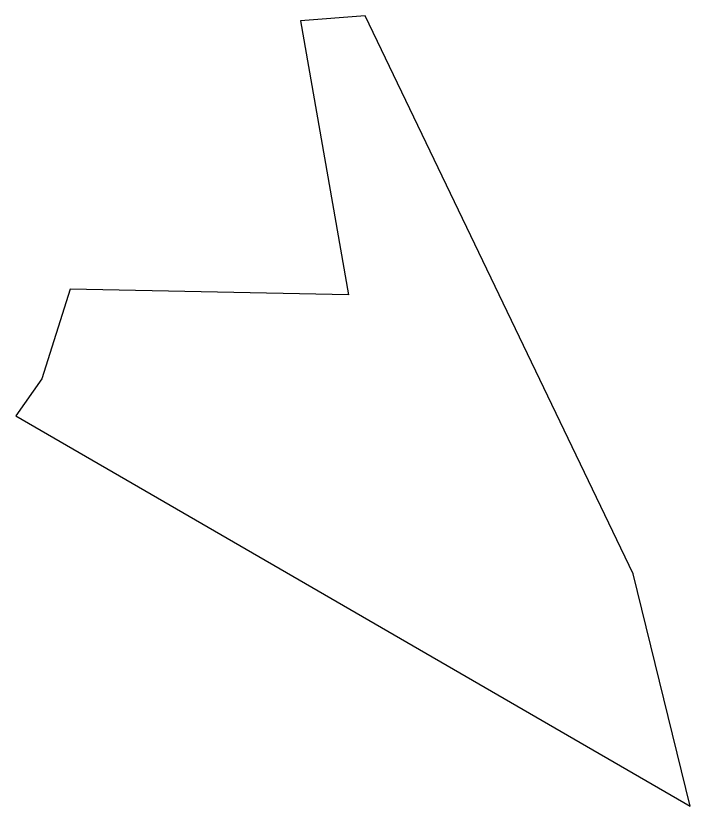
# Model space of a CAD drawing. Header units: millimetres. Extents: x 1888 to 2040, y 1705 to 1894.
# Drawn here: x 1929.662 to 1930.496, y 1835.889 to 1836.867 of the extents above; entities that cross this region are included whole.
import ezdxf

# ---------------------------------------------------------------- set-up
doc = ezdxf.new("R2010")
doc.units = ezdxf.units.MM

# ---------------------------------------------------------------- blocks, each defined once
blk = doc.blocks.new('mall')
at = {"linetype": 'Continuous'}
for p, q in [((-94703.09, 71.19), (-94782.92, 64.95)), ((-94371.37, -618.93), (-94703.09, 71.19)), ((-94782.92, 64.95), (-94723.6, -274.13)), ((-95067.86, -266.81), (-95103.25, -377.64)), ((-94723.6, -274.13), (-95067.86, -266.81)), ((-95103.25, -377.64), (-95135.27, -423.62)), ((-95135.27, -423.62), (-94300.99, -906.44)), ((-94300.99, -906.44), (-94371.37, -618.93))]:
    blk.add_line(p, q, dxfattribs=at)

msp = doc.modelspace()

# ---------------------------------------------------------------- block references
at = {"xscale": 0.001, "yscale": 0.001, "zscale": 0.001}
msp.add_blockref('mall', (2024.79681, 1836.79576), dxfattribs=at)

doc.saveas('drawing.dxf')
